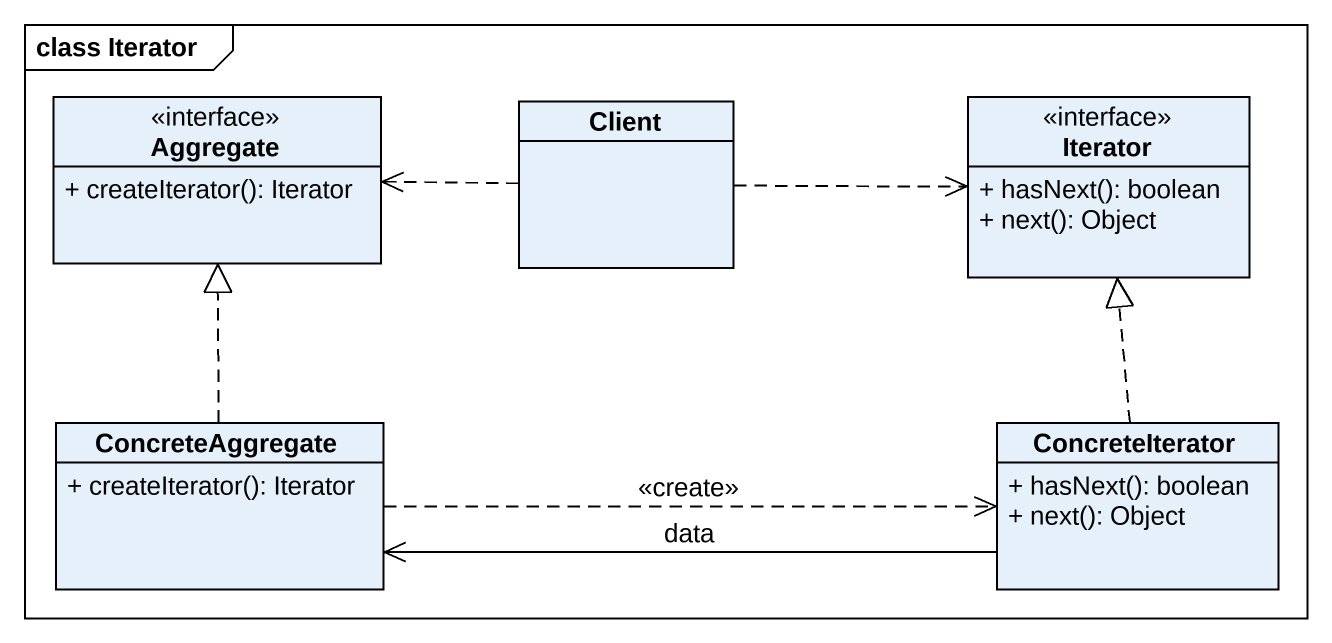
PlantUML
@startuml
mainframe class Iterator
hide circle
hide empty members
skinparam classAttributeIconSize 0
class Aggregate <<interface>> {
  + createIterator(): Iterator
}
class Client
class Iterator <<interface>> {
  + hasNext(): boolean
  + next(): Object
}
class ConcreteAggregate {
  + createIterator(): Iterator
}
class ConcreteIterator {
  + hasNext(): boolean
  + next(): Object
}
Client .left.> Aggregate
Client .right.> Iterator
ConcreteAggregate .up.|> Aggregate
ConcreteAggregate .right.> ConcreteIterator : <<create>>
ConcreteIterator .up.|> Iterator
ConcreteIterator -left-> ConcreteAggregate : data
@enduml
